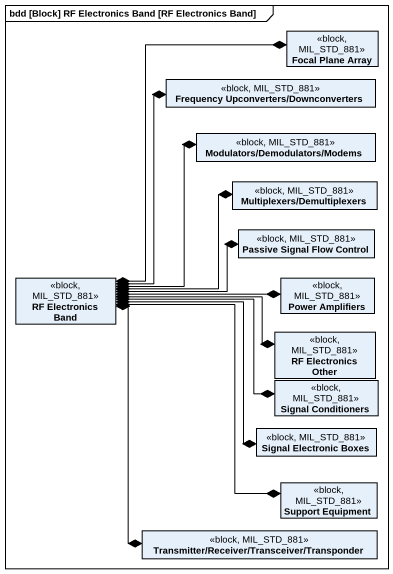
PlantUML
@startuml
mainframe bdd [Block] RF Electronics Band [RF Electronics Band]
hide circle
hide empty members
class "Focal Plane Array" as Focal_Plane_Array <<block, MIL_STD_881>>
class "Frequency Upconverters/Downconverters" as Frequency_Upconverters <<block, MIL_STD_881>>
class "Modulators/Demodulators/Modems" as Modulators_Demodulators <<block, MIL_STD_881>>
class "Multiplexers/Demultiplexers" as Multiplexers_Demultiplexers <<block, MIL_STD_881>>
class "Passive Signal Flow Control" as Passive_Signal_Flow_Control <<block, MIL_STD_881>>
class "RF Electronics Band" as RF_Electronics_Band <<block, MIL_STD_881>>
class "Power Amplifiers" as Power_Amplifiers <<block, MIL_STD_881>>
class "RF Electronics Other" as RF_Electronics_Other <<block, MIL_STD_881>>
class "Signal Conditioners" as Signal_Conditioners <<block, MIL_STD_881>>
class "Signal Electronic Boxes" as Signal_Electronic_Boxes <<block, MIL_STD_881>>
class "Support Equipment" as Support_Equipment <<block, MIL_STD_881>>
class "Transmitter/Receiver/Transceiver/Transponder" as Transmitter_Receiver <<block, MIL_STD_881>>
RF_Electronics_Band *-up-* Focal_Plane_Array
RF_Electronics_Band *-up-* Frequency_Upconverters
RF_Electronics_Band *-up-* Modulators_Demodulators
RF_Electronics_Band *-right-* Multiplexers_Demultiplexers
RF_Electronics_Band *-right-* Passive_Signal_Flow_Control
RF_Electronics_Band *-right-* Power_Amplifiers
RF_Electronics_Band *-right-* RF_Electronics_Other
RF_Electronics_Band *-right-* Signal_Conditioners
RF_Electronics_Band *-right-* Signal_Electronic_Boxes
RF_Electronics_Band *--* Support_Equipment
RF_Electronics_Band *--* Transmitter_Receiver
@enduml
